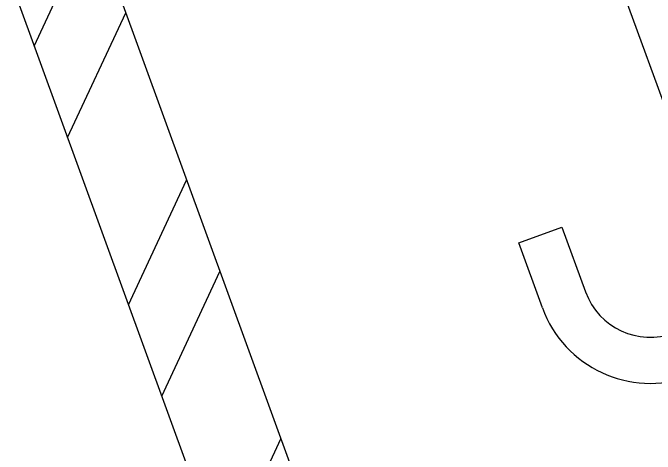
# Model space of a CAD drawing. Header units: inches. Extents: x -154 to 13, y 2 to 55.
# Drawn here: x -141.157 to -140.332, y 32.151 to 32.717 of the extents above; entities that cross this region are included whole.
import ezdxf

# ---------------------------------------------------------------- set-up
doc = ezdxf.new("R2010")
doc.units = ezdxf.units.IN
doc.header["$LTSCALE"] = 2
doc.header["$MEASUREMENT"] = 0
doc.layers.get('0').update_dxf_attribs({"linetype": 'CONTINUOUS'})
doc.layers.add('VELUX_Skylight', color=7, linetype='CONTINUOUS')

msp = doc.modelspace()

# ---------------------------------------------------------------- hatches: boundary and pattern name
h = msp.add_hatch()
h.set_pattern_fill('STEEL', color=8, scale=2, angle=20, style=0)
h.set_pattern_definition([(65, (-203.24395, -0.17552), (-0.22657695, 0.1056546), []), (65, (-203.2867, -0.05806), (-0.22657695, 0.1056546), [])])
h.paths.add_polyline_path([(-142.49124, 32.76699, -0.414214), (-142.41653, 32.9272), (-141.47872, 33.26854, -0.414214), (-141.31851, 33.19383), (-141.14016, 32.70381), (-141.02269, 32.74656), (-141.28655, 33.4715), (-142.69421, 32.95916), (-140.81714, 27.80194), (-139.40948, 28.31429), (-141.02269, 32.74656), (-141.14016, 32.70381), (-139.61245, 28.50646, -0.414214), (-139.68716, 28.34625), (-140.62497, 28.00491, -0.414214), (-140.78518, 28.07962)])

# ---------------------------------------------------------------- linework, layer by layer
at = {"color": 7}
for p, q in [((-141.28657, 33.47155), (-139.4092, 28.31353)), ((-141.28657, 33.47155), (-139.40948, 28.31429)), ((-141.28657, 33.47155), (-139.40948, 28.31429)), ((-141.31851, 33.19383), (-139.61245, 28.50646))]:
    msp.add_line(p, q, dxfattribs=at)
at = {"layer": 'VELUX_Skylight'}
for p, q in [((-140.25525, 32.41944), (-140.75451, 33.79115)), ((-140.50752, 32.42189), (-140.45203, 32.44209)), ((-140.45203, 32.44209), (-140.42173, 32.35885)), ((-140.47722, 32.33865), (-140.50752, 32.42189))]:
    msp.add_line(p, q, dxfattribs=at)
for radius in [0.14764, 0.08858]:
    msp.add_arc((-140.33849, 32.38915), radius, 200, 20, dxfattribs=at)

doc.saveas('drawing.dxf')
